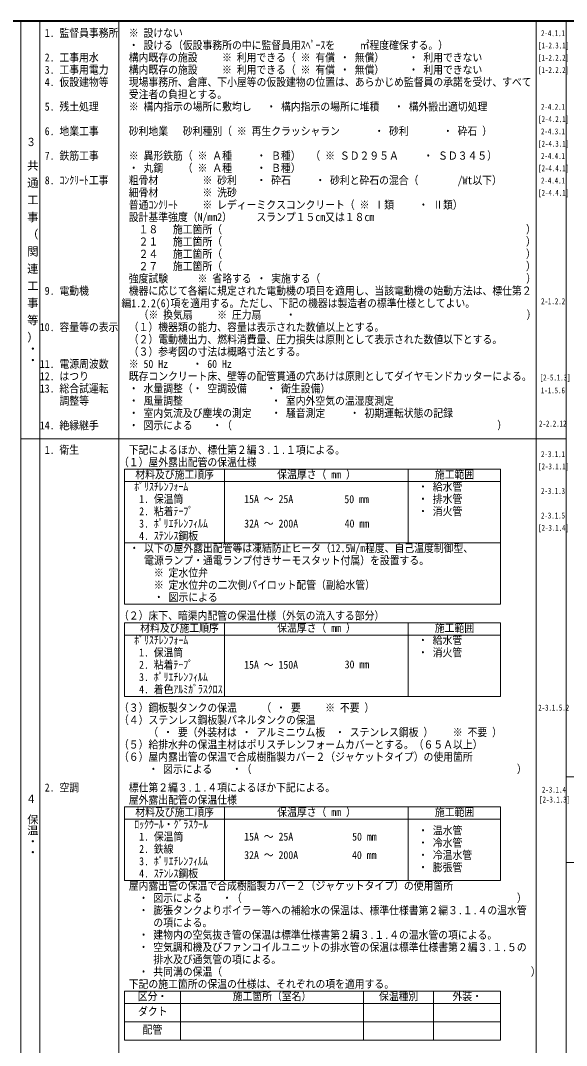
# Model space of a CAD drawing. Units: millimetres on the paper. Extents: x -399 to 402, y -466 to 280.
# Drawn here: x -198 to 2, y -96.1 to 279.6 of the extents above; entities that cross this region are included whole.
import ezdxf
from ezdxf.enums import TextEntityAlignment as Align

# ---------------------------------------------------------------- set-up
doc = ezdxf.new("R2010")
doc.units = ezdxf.units.MM
doc.layers.add('0-0', color=7, linetype='Continuous', lineweight=9)
doc.layers.add('F-0_枠', color=2, linetype='Continuous', lineweight=9)
doc.styles.add('@ＭＳ ゴシック', font='')
doc.styles.add('ＭＳ ゴシック', font='')
doc.styles.get('@ＭＳ ゴシック').set_extended_font_data('@MS Gothic')
doc.styles.get('ＭＳ ゴシック').set_extended_font_data('MS Gothic')

msp = doc.modelspace()

# ---------------------------------------------------------------- linework, layer by layer
at = {"layer": '0-0', "color": 2}
for p, q in [((-197.85, 126.193), (2, 126.193)), ((-159.957, 115.08), (-22.132, 115.08)), ((-159.957, 115.08), (-159.957, 65.58)), ((-123.269, 115.08), (-123.269, 88.08)), ((-55.954, 115.08), (-55.954, 88.08)), ((-22.132, 115.08), (-22.132, 65.58)), ((-159.957, 110.58), (-22.132, 110.58)), ((-159.957, 88.08), (-22.132, 88.08)), ((-159.957, 65.58), (-22.132, 65.58)), ((-123.289, 58.83), (-123.289, 31.83)), ((-55.973, 58.83), (-55.973, 31.83)), ((-159.977, 54.33), (-22.132, 54.33)), ((1.893, 2.403), (201.685, 2.403)), ((-159.957, -8.67), (-22.113, -8.67)), ((-159.957, -8.67), (-159.957, -35.67)), ((-123.269, -8.67), (-123.269, -35.67)), ((-55.935, -8.67), (-55.935, -35.67)), ((-22.113, -8.67), (-22.113, -35.67)), ((-159.957, -13.17), (-22.113, -13.17)), ((1.893, -29.097), (201.685, -29.097)), ((-159.957, -35.67), (-22.113, -35.67)), ((-159.957, -76.17), (-159.957, -94.17)), ((-159.957, -76.17), (-22.113, -76.17)), ((-139.46, -76.17), (-139.46, -94.17)), ((-72.401, -76.17), (-72.401, -94.17)), ((-46.644, -76.17), (-46.644, -94.17)), ((-22.113, -76.17), (-22.113, -94.17)), ((-159.957, -80.67), (-22.113, -80.67)), ((-159.957, -87.42), (-22.113, -87.42)), ((-159.957, -94.17), (-22.113, -94.17))]:
    msp.add_line(p, q, dxfattribs=at)
for points in [[(-159.977, 58.83), (-159.977, 31.83), (-22.132, 31.83)], [(-159.977, 58.83), (-22.152, 58.83), (-22.152, 31.83)]]:
    msp.add_lwpolyline(points, dxfattribs=at)
at = {"layer": 'F-0_枠'}
for p, q in [((402.393, 279.553), (-398.607, 279.553)), ((402.193, 279.353), (-398.407, 279.353)), ((401.993, 279.153), (-398.207, 279.153)), ((-197.957, 279.153), (-197.957, -250.047)), ((-190.957, 279.153), (-190.957, -250.047)), ((-161.957, 279.153), (-161.957, -250.047)), ((-9.107, 279.153), (-9.107, -250.047)), ((1.893, -250.047), (1.893, 279.153))]:
    msp.add_line(p, q, dxfattribs=at)

# ---------------------------------------------------------------- texts
at = {"layer": '0-0', "style": 'ＭＳ ゴシック'}
for s, height, width, p in [(' 1. 監督員事務所', 2.933, 0.9, (-190.957, 272.653)), ('\u3000※ 設けない', 2.933, 0.9, (-161.957, 272.653)), ('2-4.1.1', 2.199, 0.7, (-7.282, 273.153)), ('\u3000・ 設ける（仮設事務所の中に監督員用ｽﾍﾟｰｽを     ㎡程度確保する。）', 2.933, 0.9, (-161.957, 268.153)), ('[1-2.3.1]', 2.199, 0.7, (-8.332, 268.653)), (' 2. 工事用水', 2.933, 0.9, (-190.957, 263.653)), ('\u3000構内既存の施設     ※ 利用できる（ ※ 有償 ・ 無償）     ・ 利用できない ', 2.933, 0.9, (-161.957, 263.653)), ('[1-2.2.2]', 2.199, 0.7, (-8.332, 264.153)), (' 3. 工事用電力', 2.933, 0.9, (-190.957, 259.153)), ('\u3000構内既存の施設     ※ 利用できる（ ※ 有償 ・ 無償）     ・ 利用できない', 2.933, 0.9, (-161.957, 259.153)), ('[1-2.2.2]', 2.199, 0.7, (-8.332, 259.653)), (' 4. 仮設建物等', 2.933, 0.9, (-190.957, 254.653)), ('\u3000現場事務所、倉庫、下小屋等の仮設建物の位置は、あらかじめ監督員の承諾を受け、すべて', 2.933, 0.9, (-161.957, 254.653)), ('\u3000受注者の負担とする。', 2.933, 0.9, (-161.957, 250.153)), (' 5. 残土処理', 2.933, 0.9, (-190.957, 245.653)), ('\u3000※ 構内指示の場所に敷均し   ・ 構内指示の場所に堆積   ・ 構外搬出適切処理', 2.933, 0.9, (-161.957, 245.653)), ('2-4.2.1', 2.199, 0.7, (-7.282, 246.153)), ('[2-4.2.1]', 2.199, 0.7, (-8.332, 241.653)), (' 6. 地業工事', 2.933, 0.9, (-190.957, 236.653)), ('\u3000砂利地業   砂利種別（ ※ 再生クラッシャラン       ・ 砂利       ・ 砕石 ）', 2.933, 0.9, (-161.957, 236.653)), ('2-4.3.1', 2.199, 0.7, (-7.282, 237.153)), ('３', 2.933, 0.9, (-195.957, 232.653)), ('[2-4.3.1]', 2.199, 0.7, (-8.332, 232.653)), (' 7. 鉄筋工事', 2.933, 0.9, (-190.957, 227.653)), ('\u3000※ 異形鉄筋（ ※ Ａ種     ・ Ｂ種）  （ ※ ＳＤ２９５Ａ     ・ ＳＤ３４５）', 2.933, 0.9, (-161.957, 227.653)), ('2-4.4.1', 2.199, 0.7, (-7.282, 228.153)), ('\u3000・ 丸鋼\u3000\u3000（ ※ Ａ種     ・ Ｂ種）', 2.933, 0.9, (-161.957, 223.153)), ('[2-4.4.1]', 2.199, 0.7, (-8.332, 223.653)), (' 8. ｺﾝｸﾘｰﾄ工事', 2.933, 0.9, (-190.957, 218.653)), ('\u3000粗骨材   \u3000\u3000\u3000※ 砂利    ・ 砕石     ・ 砂利と砕石の混合（        /Wt以下）', 2.933, 0.9, (-161.957, 218.653)), ('2-4.4.1', 2.199, 0.7, (-7.282, 219.153)), ('\u3000細骨材   \u3000\u3000\u3000※ 洗砂', 2.933, 0.9, (-161.957, 214.153)), ('[2-4.4.1]', 2.199, 0.7, (-8.332, 214.653)), ('\u3000普通ｺﾝｸﾘｰﾄ     ※ レディーミクスコンクリート（ ※ Ⅰ類     ・ Ⅱ類）', 2.933, 0.9, (-161.957, 209.653)), ('\u3000設計基準強度（N/mm2）     スランプ１５cm又は１８㎝', 2.933, 0.9, (-161.957, 205.153)), ('\u3000\u3000１８   施工箇所（                                   \u3000  \u3000                     ）', 2.933, 0.9, (-161.957, 200.653)), ('\u3000\u3000２１   施工箇所（                               \u3000\u3000                           ）', 2.933, 0.9, (-161.957, 196.153)), ('\u3000\u3000２４   施工箇所（                              \u3000\u3000                            ）', 2.933, 0.9, (-161.957, 191.653)), ('\u3000\u3000２７   施工箇所（                             \u3000\u3000                             ）', 2.933, 0.9, (-161.957, 187.153)), ('\u3000強度試験\u3000\u3000\u3000※ 省略する ・ 実施する（                           \u3000   \u3000        ）', 2.933, 0.9, (-161.957, 182.653)), (' 9. 電動機', 2.933, 0.9, (-190.957, 178.153)), ('\u3000機器に応じて各編に規定された電動機の項目を適用し、当該電動機の始動方法は、標仕第２', 2.933, 0.9, (-161.957, 178.153)), ('編1.2.2(6)項を適用する。ただし、下記の機器は製造者の標準仕様としてよい。', 2.933, 0.9, (-161.03, 173.581)), ('2-1.2.2', 2.199, 0.7, (-7.242, 174.909)), ('\u3000\u3000（※ 換気扇     ※ 圧力扇     ・\u3000\u3000\u3000\u3000\u3000\u3000\u3000\u3000\u3000\u3000 \u3000\u3000\u3000\u3000\u3000\u3000\u3000\u3000\u3000\u3000\u3000\u3000\u3000）', 2.933, 0.9, (-161.957, 169.33)), ('10. 容量等の表示', 2.933, 0.9, (-190.957, 164.83)), ('\u3000（１）機器類の能力、容量は表示された数値以上とする。', 2.933, 0.9, (-161.957, 164.83)), ('\u3000（２）電動機出力、燃料消費量、圧力損失は原則として表示された数値以下とする。', 2.933, 0.9, (-161.957, 160.33)), ('\u3000（３）参考図の寸法は概略寸法とする。', 2.933, 0.9, (-161.957, 155.83)), ('11. 電源周波数', 2.933, 0.9, (-190.957, 151.33)), ('\u3000※ 50 Hz     ・ 60 Hz', 2.933, 0.9, (-161.957, 151.33)), ('12. はつり', 2.933, 0.9, (-190.957, 146.83)), ('\u3000既存コンクリート床、壁等の配管貫通の穴あけは原則としてダイヤモンドカッターによる。', 2.933, 0.9, (-161.957, 146.83)), ('13. 総合試運転', 2.933, 0.9, (-190.957, 142.33)), ('\u3000・ 水量調整（・ 空調設備\u3000\u3000・ 衛生設備）', 2.933, 0.9, (-161.957, 142.33)), ('[2-5.1.3]', 2.199, 0.7, (-7.783, 146.959)), ('1-1.5.6', 2.199, 0.7, (-7.333, 142.23)), ('\u3000\u3000調整等', 2.933, 0.9, (-190.957, 137.83)), ('\u3000・ 風量調整        \u3000\u3000\u3000\u3000\u3000・ 室内外空気の温湿度測定', 2.933, 0.9, (-161.957, 137.83)), ('\u3000・ 室内気流及び塵埃の測定\u3000\u3000・ 騒音測定     ・ 初期運転状態の記録', 2.933, 0.9, (-161.957, 133.33)), ('14. 絶縁継手', 2.933, 0.9, (-190.957, 128.83)), ('\u3000・ 図示による\u3000\u3000・（\u3000\u3000\u3000\u3000\u3000\u3000\u3000\u3000\u3000\u3000\u3000\u3000\u3000\u3000\u3000\u3000\u3000\u3000\u3000\u3000\u3000\u3000\u3000\u3000\u3000\u3000\u3000）', 2.933, 0.9, (-161.957, 128.83)), ('2-2.2.12', 2.199, 0.7, (-8.009, 130.069)), (' 1. 衛生', 2.933, 0.9, (-190.957, 119.83)), ('\u3000下記によるほか、標仕第２編３.１.１項による。', 2.933, 0.9, (-161.957, 119.83)), ('2-3.1.1', 2.199, 0.7, (-7.282, 118.87)), ('（１）屋外露出配管の保温仕様', 2.933, 0.9, (-161.957, 115.33)), ('[2-3.1.1]', 2.199, 0.7, (-8.332, 114.37)), ('材料及び施工順序', 2.933, 0.9, (-155.963, 110.83)), ('保温厚さ（ mm ）', 2.933, 0.9, (-103.962, 110.83)), ('施工範囲', 2.933, 0.9, (-46.193, 110.83)), ('\u3000ﾎﾟﾘｽﾁﾚﾝﾌｫｰﾑ', 2.933, 0.9, (-159.957, 106.33)), ('\u3000・ 給水管', 2.933, 0.9, (-55.954, 106.33)), ('   1. 保温筒', 2.933, 0.9, (-159.957, 101.83)), ('\u3000\u300015A ～ 25A', 2.933, 0.9, (-123.269, 101.83)), ('\u300050 mm', 2.933, 0.9, (-82.959, 101.773)), ('\u3000・ 排水管', 2.933, 0.9, (-55.954, 101.83)), ('2-3.1.3', 2.199, 0.7, (-7.293, 105.362)), ('   2. 粘着ﾃｰﾌﾟ', 2.933, 0.9, (-159.957, 97.33)), ('\u3000・ 消火管', 2.933, 0.9, (-55.954, 97.33)), ('2-3.1.5', 2.199, 0.7, (-7.282, 96.37)), ('   3. ﾎﾟﾘｴﾁﾚﾝﾌｨﾙﾑ', 2.933, 0.9, (-159.957, 92.83)), ('\u3000\u300032A ～ 200A', 2.933, 0.9, (-123.269, 92.83)), ('\u300040 mm', 2.933, 0.9, (-82.848, 92.847)), ('[2-3.1.4]', 2.199, 0.7, (-8.332, 91.87)), ('   4. ｽﾃﾝﾚｽ鋼板', 2.933, 0.9, (-159.957, 88.33)), (' ・ 以下の屋外露出配管等は凍結防止ヒータ（12.5W/m程度、自己温度制御型、', 2.933, 0.9, (-159.957, 83.83)), ('\u3000\u3000電源ランプ・通電ランプ付きサーモスタット付属）を設置する。', 2.933, 0.9, (-159.957, 79.33)), ('\u3000\u3000\u3000※ 定水位弁', 2.933, 0.9, (-159.957, 74.83)), ('\u3000\u3000\u3000※ 定水位弁の二次側パイロット配管（副給水管）', 2.933, 0.9, (-159.957, 70.33)), ('\u3000\u3000\u3000・ 図示による', 2.933, 0.9, (-159.957, 65.83)), ('（２）床下、暗渠内配管の保温仕様（外気の流入する部分）', 2.933, 0.9, (-161.957, 59.08)), ('\u3000材料及び施工順序', 2.933, 0.9, (-157.783, 54.58)), ('保温厚さ（ mm ）', 2.933, 0.9, (-103.981, 54.58)), ('施工範囲', 2.933, 0.9, (-46.213, 54.58)), ('\u3000ﾎﾟﾘｽﾁﾚﾝﾌｫｰﾑ', 2.933, 0.9, (-159.977, 50.08)), ('\u3000・ 給水管', 2.933, 0.9, (-55.973, 50.08)), ('   1. 保温筒', 2.933, 0.9, (-159.977, 45.58)), ('\u3000・ 消火管', 2.933, 0.9, (-55.973, 45.58)), ('   2. 粘着ﾃｰﾌﾟ', 2.933, 0.9, (-159.977, 41.08)), ('\u3000\u300015A ～ 150A', 2.933, 0.9, (-123.289, 41.08)), ('\u300030 mm', 2.933, 0.9, (-82.848, 41.209)), ('   3. ﾎﾟﾘｴﾁﾚﾝﾌｨﾙﾑ', 2.933, 0.9, (-159.977, 36.58)), ('   4. 着色ｱﾙﾐｶﾞﾗｽｸﾛｽ', 2.933, 0.9, (-159.977, 32.08)), ('（３）鋼板製タンクの保温     （ ・ 要     ※ 不要 ）', 2.933, 0.9, (-161.957, 25.33)), ('2-3.1.5.2', 2.199, 0.7, (-8.301, 25.957)), ('（４）ステンレス鋼板製パネルタンクの保温', 2.933, 0.9, (-161.957, 20.83)), ('      （ ・ 要（外装材は ・ アルミニウム板  ・ ステンレス鋼板 ）    ※ 不要 ）', 2.933, 0.9, (-161.957, 16.33)), ('（５）給排水弁の保温主材はポリスチレンフォームカバーとする。（６５Ａ以上）', 2.933, 0.9, (-161.957, 11.83)), ('（６）屋内露出管の保温で合成樹脂製カバー２（ジャケットタイプ）の使用箇所', 2.933, 0.9, (-161.957, 7.33)), ('\u3000\u3000\u3000・ 図示による\u3000\u3000・（\u3000\u3000\u3000\u3000\u3000\u3000\u3000\u3000\u3000\u3000\u3000\u3000\u3000\u3000\u3000\u3000\u3000\u3000\u3000\u3000\u3000\u3000\u3000\u3000\u3000\u3000\u3000）', 2.933, 0.9, (-161.957, 2.83)), (' 2. 空調', 2.933, 0.9, (-190.957, -3.92)), ('\u3000標仕第２編３.１.４項によるほか下記による。', 2.933, 0.9, (-161.957, -3.92)), ('2-3.1.4', 2.199, 0.7, (-6.949, -4.129)), ('４', 2.933, 0.9, (-195.957, -8.097)), ('\u3000屋外露出配管の保温仕様', 2.933, 0.9, (-161.957, -8.42)), ('[2-3.1.3]', 2.199, 0.7, (-7.963, -7.735)), ('材料及び施工順序', 2.933, 0.9, (-155.963, -12.92)), ('保温厚さ（ mm ）', 2.933, 0.9, (-103.952, -12.92)), ('施工範囲', 2.933, 0.9, (-46.174, -12.92)), ('\u3000ﾛｯｸｳｰﾙ・ｸﾞﾗｽｳｰﾙ', 2.933, 0.9, (-159.957, -17.42)), ('   1. 保温筒', 2.933, 0.9, (-159.957, -21.92)), ('\u3000\u300015A ～ 25A\u3000\u3000\u3000\u3000\u3000\u300050 mm', 2.933, 0.9, (-123.269, -21.92)), ('\u3000・ 温水管', 2.933, 0.9, (-55.935, -19.67)), ('   2. 鉄線', 2.933, 0.9, (-159.957, -26.42)), ('\u3000・ 冷水管', 2.933, 0.9, (-55.935, -24.17)), ('\u3000\u300032A ～ 200A           40 mm', 2.933, 0.9, (-123.269, -28.67)), ('\u3000・ 冷温水管', 2.933, 0.9, (-55.935, -28.67)), ('   3. ﾎﾟﾘｴﾁﾚﾝﾌｨﾙﾑ', 2.933, 0.9, (-159.957, -30.92)), ('\u3000・ 膨張管', 2.933, 0.9, (-55.935, -33.17)), ('   4. ｽﾃﾝﾚｽ鋼板', 2.933, 0.9, (-159.957, -35.42)), ('\u3000屋内露出管の保温で合成樹脂製カバー２（ジャケットタイプ）の使用箇所', 2.933, 0.9, (-161.957, -39.92)), ('\u3000\u3000・ 図示による\u3000\u3000・（\u3000\u3000\u3000\u3000\u3000\u3000\u3000\u3000\u3000\u3000\u3000\u3000\u3000\u3000\u3000\u3000\u3000\u3000\u3000\u3000\u3000\u3000\u3000\u3000\u3000\u3000\u3000\u3000）', 2.933, 0.9, (-161.957, -44.42)), ('\u3000\u3000・ 膨張タンクよりボイラー等への補給水の保温は、標準仕様書第２編３.１.４の温水管', 2.933, 0.9, (-161.957, -48.92)), ('\u3000\u3000\u3000 の項による。', 2.933, 0.9, (-161.957, -53.42)), ('\u3000\u3000・ 建物内の空気抜き管の保温は標準仕様書第２編３.１.４の温水管の項による。', 2.933, 0.9, (-161.957, -57.92)), ('\u3000\u3000・ 空気調和機及びファンコイルユニットの排水管の保温は標準仕様書第２編３.１.５の', 2.933, 0.9, (-161.957, -62.42)), ('\u3000 \u3000\u3000排水及び通気管の項による。', 2.933, 0.9, (-161.957, -66.92)), ('\u3000\u3000・ 共同溝の保温（                                                               ）', 2.933, 0.9, (-161.957, -71.42)), ('\u3000下記の施工箇所の保温の仕様は、それぞれの項を適用する。', 2.933, 0.9, (-161.957, -75.92)), ('区分・', 2.933, 0.9, (-155.059, -80.42)), ('施工箇所（室名）', 2.933, 0.9, (-120.281, -80.42)), ('保温種別', 2.933, 0.9, (-66.672, -80.42)), ('外装・', 2.933, 0.9, (-39.729, -80.42)), ('ダクト', 2.933, 0.9, (-154.967, -85.964)), ('配管', 2.933, 0.9, (-153.294, -92.662))]:
    msp.add_text(s, height=height, dxfattribs=dict(at, width=width)).set_placement(p, align=Align.BOTTOM_LEFT)
at = {"layer": '0-0', "style": '@ＭＳ ゴシック', "width": 1.05}
msp.add_text('共 通 工 事 （ 関 連 工 事 等 ）・・', height=2.933, rotation=270, dxfattribs=at).set_placement((-195.957, 228.553), align=Align.BOTTOM_LEFT)
at = {"layer": '0-0', "style": '@ＭＳ ゴシック'}
msp.add_text('保温・・', height=2.933, rotation=270, dxfattribs=at).set_placement((-195.957, -11.247), align=Align.BOTTOM_LEFT)

doc.saveas('drawing.dxf')
